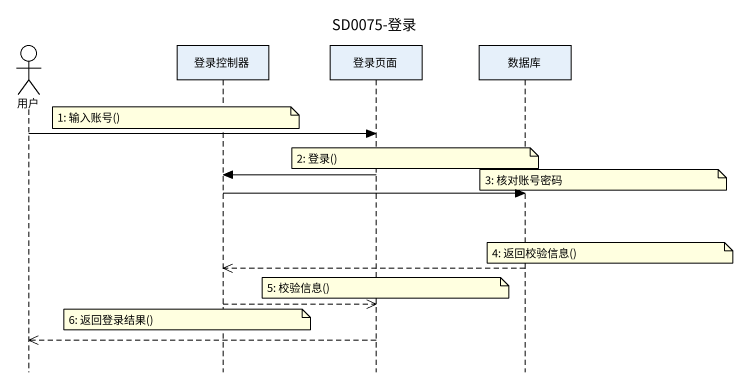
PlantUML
@startuml
title SD0075-登录
hide footbox
actor 用户
participant 登录控制器
participant 登录页面
participant 数据库

note over 登录控制器 : 1: 输入账号()
用户 -> 登录页面
note over 登录页面 : 2: 登录()
登录页面 -> 登录控制器
note over 数据库 : 3: 核对账号密码
登录控制器 -> 数据库
note over 数据库 : 4: 返回校验信息()
数据库 -->> 登录控制器
note over 登录页面 : 5: 校验信息()
登录控制器 -->> 登录页面
note over 登录控制器 : 6: 返回登录结果()
登录页面 -->> 用户
@enduml
